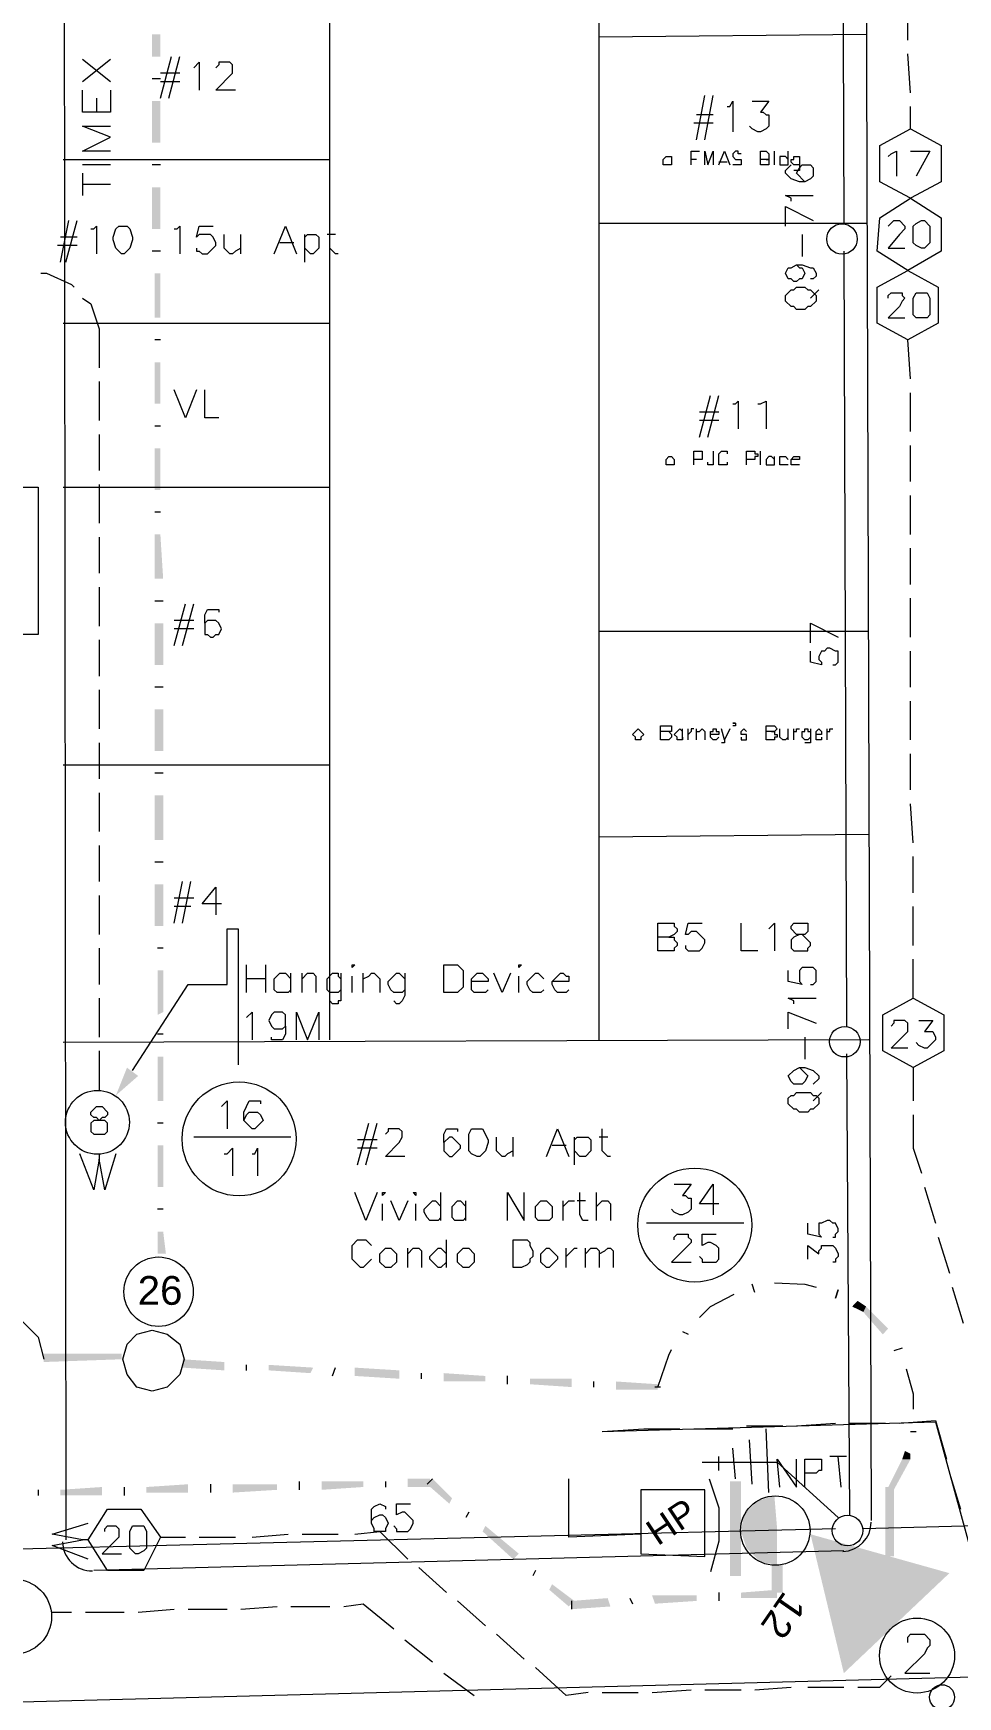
# Model space of a CAD drawing. Header units: millimetres. Extents: x 5.9 to 40.1, y 2 to 30.5.
# Drawn here: x 26.982 to 28.521, y 10.086 to 12.857 of the extents above; entities that cross this region are included whole.
import ezdxf

# ---------------------------------------------------------------- set-up
doc = ezdxf.new("R2010")
doc.units = ezdxf.units.MM
for name, color, linetype in [('PDF_0', 7, 'Continuous'), ('PDF_S31$CAAER01', 7, 'Continuous'), ('PDF_S31$CPSYM01', 7, 'Continuous'), ('PDF_S31$GDC$MDU', 1, 'Continuous'), ('PDF_S31$HIGHPASS', 6, 'Continuous'), ('PDF_S31$NAME-LANDMARK', 7, 'Continuous'), ('PDF_S31$NAME-ROAD', 7, 'Continuous'), ('PDF_S31$Passives-Highleg', 7, 'Continuous'), ('PDF_S31$Passives-Splt2way', 7, 'Continuous'), ('PDF_S31$Passives-TapOffs', 7, 'Continuous'), ('PDF_S31$POLE', 7, 'Continuous'), ('PDF_S31$STRAND', 7, 'Continuous'), ('PDF_S31$Symbols-Terminator', 7, 'Continuous'), ('PDF_S31$TPSYM01', 7, 'Continuous'), ('PDF_S31$TRSYM01', 7, 'Continuous'), ('PDF_Text', 7, 'Continuous')]:
    doc.layers.add(name, color=color, linetype=linetype)
for name, color, linetype, true_color in [('PDF_S31$Actives-Amplifier', 92, 'Continuous', 0x00b800), ('PDF_S31$Cable-565', 23, 'Continuous', 0xdd8a6e), ('PDF_S31$LOTS', 254, 'Continuous', 0xdcdcdc), ('PDF_S31$MDU', 153, 'Continuous', 0x6ea5dd), ('PDF_S31$Reverse$Not$Active', 61, 'Continuous', 0xdfff7f), ('PDF_S31$ROAD', 8, 'Continuous', 0x808080), ('PDF_S31$SDU', 157, 'Continuous', 0x396472), ('PDF_S31$Symbols-EndOfLine', 15, 'Continuous', 0x954a4a), ('PDF_S31$Symbols-Ground', 12, 'Continuous', 0xb80000)]:
    doc.layers.add(name, color=color, linetype=linetype, true_color=true_color)
doc.styles.add('PDF ArialMT', font='arial.ttf')

msp = doc.modelspace()

# ---------------------------------------------------------------- hatches: boundary and pattern name
at = {"layer": 'PDF_0', "transparency": 33554559}
for points in [[(28.1603, 10.4444), (28.1418, 10.4444), (28.1603, 10.2871)], [(28.1603, 10.2871), (28.1418, 10.4444), (28.1418, 10.2871)]]:
    msp.add_hatch(color=256, dxfattribs=at).paths.add_polyline_path(points)
at = {"layer": 'PDF_S31$CAAER01', "transparency": 33554559}
for points in [[(27.1794, 12.8181), (27.1932, 12.8181), (27.1794, 12.8551)], [(27.1794, 12.8551), (27.1932, 12.8181), (27.1932, 12.8551)], [(27.1794, 12.6746), (27.1932, 12.6746), (27.1794, 12.744)], [(27.1794, 12.744), (27.1932, 12.6746), (27.1932, 12.744)], [(27.1794, 12.5312), (27.1932, 12.5312), (27.1794, 12.6006)], [(27.1794, 12.6006), (27.1932, 12.5312), (27.1932, 12.6006)], [(27.184, 12.3831), (27.1932, 12.3831), (27.184, 12.4572)], [(27.184, 12.4572), (27.1932, 12.3831), (27.1932, 12.4572)], [(27.184, 12.2397), (27.1932, 12.2397), (27.184, 12.3091)], [(27.184, 12.3091), (27.1932, 12.2397), (27.1932, 12.3091)], [(27.184, 12.0963), (27.1932, 12.0963), (27.184, 12.1657)], [(27.184, 12.1657), (27.1932, 12.0963), (27.1932, 12.1657)], [(27.184, 11.9482), (27.1979, 11.9482), (27.184, 12.0222)], [(27.184, 12.0222), (27.1979, 11.9482), (27.1932, 12.0222)], [(27.184, 11.8047), (27.1979, 11.8047), (27.184, 11.8742)], [(27.184, 11.8742), (27.1979, 11.8047), (27.1979, 11.8742)], [(27.184, 11.6613), (27.1979, 11.6613), (27.184, 11.7307)], [(27.184, 11.7307), (27.1979, 11.6613), (27.1979, 11.7307)], [(27.184, 11.5132), (27.1979, 11.5132), (27.184, 11.5873)], [(27.184, 11.5873), (27.1979, 11.5132), (27.1979, 11.5873)], [(27.184, 11.3698), (27.1979, 11.3698), (27.184, 11.4392)], [(27.184, 11.4392), (27.1979, 11.3698), (27.1979, 11.4392)], [(27.1886, 11.2217), (27.1979, 11.2264), (27.1886, 11.2958)], [(27.1886, 11.2958), (27.1979, 11.2264), (27.1979, 11.2958)], [(27.1886, 11.0783), (27.1979, 11.0783), (27.1886, 11.1523)], [(27.1886, 11.1523), (27.1979, 11.0783), (27.1979, 11.1523)], [(27.1886, 10.9349), (27.1979, 10.9349), (27.1886, 11.0043)], [(27.1886, 11.0043), (27.1979, 10.9349), (27.1979, 11.0043)], [(27.1886, 10.8238), (27.2025, 10.8238), (27.1886, 10.8608)], [(27.1886, 10.8608), (27.2025, 10.8238), (27.1979, 10.8608)], [(28.3639, 10.7267), (28.3546, 10.7452), (28.3454, 10.7359)], [(28.3639, 10.7267), (28.3685, 10.7359), (28.3546, 10.7452)], [(28.3963, 10.6896), (28.3685, 10.7359), (28.3639, 10.7267)], [(28.3963, 10.6896), (28.4055, 10.6989), (28.3685, 10.7359)], [(26.9989, 10.6573), (26.9989, 10.6434), (27.1285, 10.6573)], [(27.1285, 10.6573), (26.9989, 10.6434), (27.1285, 10.648)], [(27.2303, 10.648), (27.2303, 10.6341), (27.2997, 10.6434)], [(27.2997, 10.6434), (27.2303, 10.6341), (27.2997, 10.6295)], [(27.3737, 10.6387), (27.3737, 10.6295), (27.4477, 10.6341)], [(27.4477, 10.6341), (27.3737, 10.6295), (27.4431, 10.6249)], [(27.5171, 10.6341), (27.5171, 10.6202), (27.5912, 10.6295)], [(27.5912, 10.6295), (27.5171, 10.6202), (27.5912, 10.6156)], [(27.6652, 10.6249), (27.6652, 10.611), (27.7346, 10.6202)], [(27.7346, 10.6202), (27.6652, 10.611), (27.7346, 10.611)], [(27.8086, 10.6156), (27.8086, 10.6064), (27.878, 10.6156)], [(27.878, 10.6156), (27.8086, 10.6064), (27.878, 10.6017)], [(27.9521, 10.611), (27.9521, 10.5971), (28.0215, 10.6064)], [(28.0215, 10.6064), (27.9521, 10.5971), (28.0215, 10.5971)], [(28.4055, 10.4352), (28.4148, 10.4305), (28.4425, 10.4814)], [(28.4055, 10.4352), (28.4425, 10.4814), (28.4287, 10.4814)], [(28.4287, 10.4814), (28.4425, 10.4907), (28.4333, 10.4953)], [(28.4287, 10.4814), (28.4425, 10.4814), (28.4425, 10.4907)], [(27.6421, 10.4352), (27.6421, 10.449), (27.6051, 10.4352)], [(27.6051, 10.4352), (27.6421, 10.449), (27.6051, 10.449)], [(27.6374, 10.4398), (27.6791, 10.4166), (27.6467, 10.449)], [(27.0961, 10.4213), (27.0961, 10.4352), (27.0267, 10.4213)], [(27.0267, 10.4213), (27.0961, 10.4352), (27.0267, 10.4305)], [(27.2395, 10.4259), (27.2395, 10.4398), (27.1701, 10.4259)], [(27.1701, 10.4259), (27.2395, 10.4398), (27.1701, 10.4352)], [(27.3876, 10.4305), (27.3876, 10.4398), (27.3136, 10.4259)], [(27.3136, 10.4259), (27.3876, 10.4398), (27.3136, 10.4398)], [(27.531, 10.4352), (27.531, 10.4444), (27.4616, 10.4305)], [(27.4616, 10.4305), (27.531, 10.4444), (27.4616, 10.4444)], [(27.6745, 10.4074), (27.6791, 10.4166), (27.6374, 10.4398)], [(28.4148, 10.4352), (28.4009, 10.4352), (28.4148, 10.3195)], [(28.4148, 10.3195), (28.4009, 10.4352), (28.4009, 10.3195)], [(27.73, 10.3611), (27.7901, 10.3241), (27.7346, 10.3704)], [(27.7809, 10.3149), (27.7901, 10.3241), (27.73, 10.3611)], [(28.2297, 10.3056), (28.2112, 10.3056), (28.2297, 10.2593)], [(28.2297, 10.2593), (28.2112, 10.3056), (28.2112, 10.2593)], [(27.841, 10.264), (27.8827, 10.2454), (27.8457, 10.2732)], [(27.8734, 10.2362), (27.8827, 10.2454), (27.841, 10.264)], [(28.0169, 10.2408), (28.0863, 10.2547), (28.0122, 10.2547)], [(28.0863, 10.2454), (28.0863, 10.2547), (28.0169, 10.2408)], [(28.2204, 10.2501), (28.2204, 10.264), (28.1603, 10.2501)], [(28.1603, 10.2501), (28.2204, 10.264), (28.1603, 10.2593)], [(27.9428, 10.2362), (27.9382, 10.2501), (27.878, 10.2316)], [(27.878, 10.2316), (27.9382, 10.2501), (27.878, 10.2454)]]:
    msp.add_hatch(color=256, dxfattribs=at).paths.add_polyline_path(points)
at = {"layer": 'PDF_S31$CPSYM01', "transparency": 33554559}
for points in [[(28.2158, 10.4213), (28.1881, 10.412), (28.2204, 10.3657)], [(28.2204, 10.3657), (28.1881, 10.412), (28.1649, 10.3889)], [(28.2204, 10.3657), (28.1649, 10.3889), (28.1603, 10.3611)], [(28.1603, 10.3611), (28.1695, 10.3334), (28.2204, 10.3657)], [(28.2204, 10.3657), (28.1695, 10.3334), (28.1927, 10.3102)], [(28.2204, 10.3657), (28.1927, 10.3102), (28.2204, 10.3056)]]:
    msp.add_hatch(color=256, dxfattribs=at).paths.add_polyline_path(points)
at = {"layer": 'PDF_S31$NAME-LANDMARK', "transparency": 33554559}
msp.add_hatch(color=256, dxfattribs=at).paths.add_polyline_path([(27.1192, 11.0876), (27.1562, 11.12), (27.1377, 11.1338)])
at = {"layer": 'PDF_S31$TRSYM01', "transparency": 33554559}
msp.add_hatch(color=256, dxfattribs=at).paths.add_polyline_path([(28.3315, 10.1251), (28.5073, 10.2917), (28.276, 10.3565)])

# ---------------------------------------------------------------- linework, layer by layer
at = {"layer": 'PDF_0', "lineweight": 0}
msp.add_lwpolyline([(28.1071, 10.449), (28.1233, 10.4005), (28.1233, 10.3449), (28.1094, 10.294)], dxfattribs=at)
at = {"layer": 'PDF_S31$Actives-Amplifier', "lineweight": 13}
msp.add_lwpolyline([(26.8185, 11.8556), (26.8185, 12.1009), (26.9897, 12.1009), (26.9897, 11.8556)], close=True, dxfattribs=at)
at = {"layer": 'PDF_S31$CAAER01', "lineweight": 0}
for points in [[(27.1932, 12.781), (27.1794, 12.781)], [(27.1932, 12.6376), (27.1794, 12.6376)], [(27.1932, 12.4942), (27.1794, 12.4942)], [(27.1932, 12.3461), (27.184, 12.3461)], [(27.1932, 12.2027), (27.184, 12.2027)], [(27.1932, 12.0592), (27.184, 12.0592)], [(27.1979, 11.9112), (27.184, 11.9112)], [(27.1979, 11.7677), (27.184, 11.7677)], [(27.1979, 11.6243), (27.184, 11.6243)], [(27.1979, 11.4762), (27.184, 11.4762)], [(27.1979, 11.3328), (27.1886, 11.3328)], [(27.1979, 11.1894), (27.1886, 11.1894)], [(27.1979, 11.0413), (27.1886, 11.0413)], [(27.1979, 10.8979), (27.1886, 10.8979)], [(28.0909, 10.7174), (28.1094, 10.7359), (28.1487, 10.7567)], [(28.1834, 10.759), (28.1788, 10.7729)], [(28.2158, 10.7752), (28.2667, 10.7729), (28.2852, 10.7683)], [(28.0631, 10.6943), (28.0724, 10.6896)], [(28.0215, 10.6017), (28.04, 10.6549), (28.0446, 10.6642)], [(28.4287, 10.6665), (28.4148, 10.6619)], [(27.3367, 10.6295), (27.3367, 10.6387)], [(27.4801, 10.6202), (27.4848, 10.6341)], [(27.6282, 10.6156), (27.6282, 10.6249)], [(27.7716, 10.6064), (27.7716, 10.6202)], [(28.4356, 10.6318), (28.4472, 10.5902), (28.4472, 10.5647)], [(27.9151, 10.6017), (27.9151, 10.611)], [(28.0261, 10.6017), (28.0169, 10.6017)], [(28.4425, 10.5277), (28.4518, 10.5277)], [(27.6467, 10.449), (27.6374, 10.4398)], [(26.9897, 10.4305), (26.9897, 10.4213)], [(27.1331, 10.4352), (27.1331, 10.4213)], [(27.2765, 10.4398), (27.2765, 10.4259)], [(27.4246, 10.4444), (27.4246, 10.4305)], [(27.568, 10.4444), (27.568, 10.4352)], [(27.7068, 10.3935), (27.7022, 10.3843)], [(27.8179, 10.2963), (27.8133, 10.2871)], [(28.1233, 10.2593), (28.1233, 10.2454)], [(27.878, 10.2454), (27.878, 10.2316)], [(27.9752, 10.2501), (27.9798, 10.2408)]]:
    msp.add_lwpolyline(points, dxfattribs=at)
msp.add_lwpolyline([(28.3222, 10.7637), (28.3176, 10.7498)], close=True, dxfattribs=at)
at = {"layer": 'PDF_S31$CAAER01', "lineweight": 9}
msp.add_lwpolyline([(26.9573, 10.7128), (26.9619, 10.7128), (26.9897, 10.685), (26.9989, 10.648)], dxfattribs=at)
at = {"layer": 'PDF_S31$Cable-565', "lineweight": 13}
for points in [[(28.4379, 12.8458), (28.4379, 12.906)], [(28.4425, 12.7579), (28.4379, 12.8227)], [(28.4425, 12.6978), (28.4425, 12.7348)], [(26.9943, 12.4572), (27.0035, 12.4572), (27.0452, 12.4387), (27.0498, 12.434)], [(27.0637, 12.4155), (27.0776, 12.4063), (27.0915, 12.3646), (27.0915, 12.2998)], [(28.4425, 12.2813), (28.4379, 12.3461)], [(27.0915, 12.2767), (27.0915, 12.2119)], [(28.4425, 12.1934), (28.4425, 12.2582)], [(27.0915, 12.1888), (27.0915, 12.1286)], [(28.4425, 12.1101), (28.4425, 12.1703)], [(27.0915, 12.1055), (27.0915, 12.0407)], [(28.4425, 12.0222), (28.4425, 12.087)], [(27.0915, 12.0176), (27.0915, 11.9574)], [(28.4425, 11.9389), (28.4425, 11.9991)], [(27.0915, 11.9343), (27.0915, 11.8695)], [(28.4425, 11.851), (28.4425, 11.9158)], [(27.0915, 11.8464), (27.0915, 11.7862)], [(28.4425, 11.7677), (28.4425, 11.8279)], [(27.0915, 11.7631), (27.0915, 11.6983)], [(28.4425, 11.6798), (28.4425, 11.7446)], [(27.0915, 11.6752), (27.0915, 11.615)], [(28.4425, 11.5965), (28.4425, 11.6567)], [(27.0915, 11.5919), (27.0915, 11.5271)], [(28.4472, 11.5086), (28.4425, 11.5734)], [(27.0915, 11.504), (27.0915, 11.4438)], [(28.4472, 11.4253), (28.4472, 11.4855)], [(27.0915, 11.4207), (27.0915, 11.3559)], [(28.4472, 11.3374), (28.4472, 11.4022)], [(27.0915, 11.3328), (27.0915, 11.2726)], [(28.4472, 11.2495), (28.4472, 11.3143)], [(27.0915, 11.2495), (27.0915, 11.1847)], [(27.0915, 11.1616), (27.0915, 11.0968)], [(28.4472, 11.1338), (28.4472, 11.0783)], [(28.4472, 11.0552), (28.4472, 10.9996), (28.4611, 10.958)], [(28.4657, 10.9349), (28.4842, 10.8747)], [(28.4888, 10.8516), (28.5073, 10.7914)], [(28.5119, 10.7683), (28.5305, 10.7081)], [(27.9289, 10.5277), (27.9983, 10.5323), (28.0585, 10.5323)], [(28.0816, 10.5323), (28.1464, 10.5323)], [(28.1695, 10.5369), (28.2297, 10.5369)], [(28.2528, 10.5369), (28.3176, 10.5416)], [(28.3407, 10.5416), (28.4009, 10.5416)], [(28.424, 10.5416), (28.4842, 10.5462), (28.5027, 10.4814)], [(28.5073, 10.4583), (28.5258, 10.3981)], [(27.1932, 10.3519), (27.2349, 10.3519)], [(27.258, 10.3519), (27.3182, 10.3519)], [(27.3459, 10.3519), (27.4061, 10.3565)], [(27.4292, 10.3565), (27.4894, 10.3565)], [(27.5171, 10.3565), (27.5588, 10.3611), (27.6051, 10.3149)], [(27.6236, 10.301), (27.6698, 10.2593)], [(27.0128, 10.2269), (27.0452, 10.2269)], [(27.0683, 10.2269), (27.1331, 10.2269)], [(27.1562, 10.2269), (27.2164, 10.2316)], [(27.2395, 10.2316), (27.3043, 10.2316)], [(27.3274, 10.2316), (27.3876, 10.2362)], [(27.4107, 10.2362), (27.4755, 10.2362)], [(27.4986, 10.2362), (27.531, 10.2408), (27.5819, 10.1992)], [(27.6883, 10.2454), (27.7346, 10.2038)], [(27.6004, 10.1807), (27.6467, 10.1437)], [(27.7531, 10.1899), (27.7994, 10.1483)], [(27.6652, 10.1251), (27.7161, 10.0881)], [(27.9058, 10.0928), (27.8688, 10.0881), (27.8179, 10.1344)], [(28.3546, 10.102), (28.3916, 10.102), (28.4102, 10.1205)], [(27.9289, 10.0928), (27.9891, 10.0928)], [(28.0122, 10.0928), (28.077, 10.0974)], [(28.1001, 10.0974), (28.1603, 10.0974)], [(28.1834, 10.0974), (28.2436, 10.102)], [(28.2713, 10.102), (28.3315, 10.102)]]:
    msp.add_lwpolyline(points, dxfattribs=at)
at = {"layer": 'PDF_S31$CPSYM01', "lineweight": 0}
msp.add_lwpolyline([(27.2256, 10.6225), (27.2048, 10.6017), (27.1794, 10.5948), (27.1539, 10.6017), (27.1377, 10.6225), (27.1308, 10.648), (27.1377, 10.6734), (27.1539, 10.6896), (27.1794, 10.6966), (27.2048, 10.6896), (27.2256, 10.6734), (27.2326, 10.648)], close=True, dxfattribs=at)
at = {"layer": 'PDF_S31$CPSYM01', "lineweight": 9}
msp.add_circle((28.2174, 10.3626), 0.0578, dxfattribs=at)
at = {"layer": 'PDF_S31$GDC$MDU', "lineweight": 9}
msp.add_lwpolyline([(27.9937, 10.3565), (27.8734, 10.3519), (27.8734, 10.449)], dxfattribs=at)
at = {"layer": 'PDF_S31$HIGHPASS', "lineweight": 0}
msp.add_lwpolyline([(28.1001, 10.4305), (27.9937, 10.4305), (27.9937, 10.3241), (28.1001, 10.3195)], close=True, dxfattribs=at)
at = {"layer": 'PDF_S31$LOTS', "lineweight": 0}
for points in [[(27.4755, 11.1801), (27.4755, 14.6504)], [(27.9243, 11.1801), (27.9243, 14.6504)], [(28.3685, 12.8551), (27.9243, 12.8505)], [(27.0313, 12.6469), (27.4755, 12.6469)], [(28.3685, 12.5404), (27.9243, 12.5404)], [(27.0313, 12.3739), (27.4755, 12.3739)], [(27.0313, 12.1009), (27.4755, 12.1009)], [(28.3731, 11.8603), (27.9243, 11.8603)], [(27.0313, 11.6382), (27.4755, 11.6382)], [(28.3731, 11.5225), (27.9243, 11.5179)], [(28.3731, 11.1801), (27.0313, 11.1755)]]:
    msp.add_lwpolyline(points, dxfattribs=at)
at = {"layer": 'PDF_S31$MDU', "lineweight": 0}
for points in [[(27.5542, 10.9256), (27.5356, 10.8793), (27.5171, 10.9256)], [(27.6606, 10.8793), (27.6606, 10.9256)], [(27.7716, 10.8793), (27.7716, 10.9256), (27.7994, 10.8793), (27.7994, 10.9256)], [(27.9058, 10.8793), (27.8966, 10.8793), (27.8919, 10.8886), (27.8919, 10.9256)], [(27.9197, 10.8793), (27.9197, 10.9256)], [(27.5634, 10.8793), (27.5634, 10.9071)], [(27.6051, 10.9117), (27.5912, 10.8793), (27.5773, 10.9117)], [(27.6189, 10.8793), (27.6189, 10.9071)], [(27.6606, 10.884), (27.656, 10.8793), (27.6421, 10.8793), (27.6374, 10.884), (27.6328, 10.8932), (27.6328, 10.8979), (27.6467, 10.9117), (27.6513, 10.9117), (27.6606, 10.9025)], [(27.7022, 10.884), (27.6976, 10.8793), (27.6837, 10.8793), (27.6791, 10.884), (27.6791, 10.9025), (27.6883, 10.9117), (27.693, 10.9117), (27.7022, 10.9025)], [(27.7022, 10.8793), (27.7022, 10.9117)], [(27.8642, 10.8793), (27.8642, 10.9117)], [(27.8642, 10.8979), (27.8642, 10.9025), (27.8734, 10.9117), (27.8827, 10.9117)], [(27.9012, 10.9117), (27.8873, 10.9117)], [(27.9197, 10.9025), (27.9289, 10.9117), (27.9382, 10.9117), (27.9428, 10.9071), (27.9428, 10.8793)], [(27.5449, 10.8146), (27.531, 10.8007), (27.5264, 10.8007), (27.5125, 10.8146), (27.5125, 10.8377), (27.5218, 10.847), (27.5356, 10.847), (27.5449, 10.8377)], [(27.6698, 10.8007), (27.6698, 10.847)], [(27.6051, 10.8007), (27.6051, 10.8331)], [(27.6051, 10.8238), (27.6143, 10.8331), (27.6236, 10.8331), (27.6282, 10.8285), (27.6282, 10.8007)], [(27.6698, 10.8099), (27.6606, 10.8007), (27.656, 10.8007), (27.6421, 10.8146), (27.6421, 10.8192), (27.656, 10.8331), (27.6606, 10.8331), (27.6698, 10.8238)], [(27.8688, 10.8007), (27.8688, 10.8331)], [(27.8688, 10.8192), (27.8827, 10.8331), (27.8873, 10.8331)], [(27.9012, 10.8007), (27.9012, 10.8331)], [(27.9012, 10.8238), (27.9104, 10.8331), (27.9197, 10.8331), (27.9243, 10.8285), (27.9243, 10.8007)], [(27.9243, 10.8238), (27.9336, 10.8285), (27.9382, 10.8331), (27.9428, 10.8331), (27.9475, 10.8285), (27.9475, 10.8007)]]:
    msp.add_lwpolyline(points, dxfattribs=at)
for points in [[(27.5634, 10.9256), (27.568, 10.9256), (27.5634, 10.921)], [(27.6143, 10.9256), (27.6189, 10.9256), (27.6189, 10.921)], [(27.8271, 10.9117), (27.8364, 10.9117), (27.8457, 10.9025), (27.8457, 10.884), (27.841, 10.8793), (27.8225, 10.8793), (27.8179, 10.884), (27.8179, 10.9025)], [(27.7809, 10.847), (27.804, 10.847), (27.8086, 10.8423), (27.8086, 10.8377), (27.8133, 10.8285), (27.8133, 10.8192), (27.8086, 10.8146), (27.8086, 10.8099), (27.804, 10.8053), (27.7948, 10.8007), (27.7809, 10.8007)], [(27.568, 10.8331), (27.5773, 10.8331), (27.5865, 10.8238), (27.5865, 10.8099), (27.5773, 10.8007), (27.568, 10.8007), (27.5588, 10.8099), (27.5588, 10.8238)], [(27.6976, 10.8331), (27.7068, 10.8331), (27.7161, 10.8238), (27.7161, 10.8099), (27.7068, 10.8007), (27.6976, 10.8007), (27.6883, 10.8099), (27.6883, 10.8238)], [(27.8364, 10.8331), (27.841, 10.8331), (27.8549, 10.8192), (27.8549, 10.8146), (27.841, 10.8007), (27.8364, 10.8007), (27.8271, 10.8099), (27.8271, 10.8238)]]:
    msp.add_lwpolyline(points, close=True, dxfattribs=at)
at = {"layer": 'PDF_S31$NAME-LANDMARK', "lineweight": 0}
for points in [[(27.147, 11.1292), (27.2395, 11.2726), (27.3043, 11.2726), (27.3043, 11.3652), (27.3228, 11.3652), (27.3228, 11.1385)], [(27.3367, 11.2588), (27.3367, 11.305)], [(27.3691, 11.2819), (27.3367, 11.2819)], [(27.3691, 11.2588), (27.3691, 11.305)], [(27.4107, 11.2634), (27.4061, 11.2588), (27.3876, 11.2588), (27.383, 11.2634), (27.383, 11.2819), (27.3922, 11.2912), (27.4015, 11.2912), (27.4107, 11.2819)], [(27.4107, 11.2588), (27.4107, 11.2912)], [(27.4292, 11.2588), (27.4292, 11.2912)], [(27.4292, 11.2819), (27.4385, 11.2912), (27.4477, 11.2912), (27.4524, 11.2865), (27.4524, 11.2588)], [(27.494, 11.2634), (27.4894, 11.2588), (27.4755, 11.2588), (27.4709, 11.2634), (27.4709, 11.2819), (27.4801, 11.2912), (27.4894, 11.2912), (27.4894, 11.2865), (27.494, 11.2819)], [(27.494, 11.2912), (27.494, 11.2449), (27.4894, 11.2449), (27.4894, 11.2403), (27.4801, 11.2403), (27.4755, 11.2449)], [(27.5125, 11.2588), (27.5125, 11.2865)], [(27.531, 11.2588), (27.531, 11.2912)], [(27.531, 11.2819), (27.5403, 11.2865), (27.5449, 11.2912), (27.5495, 11.2912), (27.5588, 11.2819), (27.5588, 11.2588)], [(27.6004, 11.2634), (27.5958, 11.2588), (27.5819, 11.2588), (27.5773, 11.2634), (27.5727, 11.2726), (27.5727, 11.2773), (27.5865, 11.2912), (27.5912, 11.2912), (27.6004, 11.2819)], [(27.6004, 11.2912), (27.6004, 11.2541), (27.5958, 11.2449), (27.5912, 11.2403), (27.5865, 11.2403), (27.5819, 11.2449)], [(27.7392, 11.2634), (27.7346, 11.2588), (27.7161, 11.2588), (27.7115, 11.2634), (27.7115, 11.2773), (27.7115, 11.2819), (27.7207, 11.2912), (27.73, 11.2912), (27.7392, 11.2819), (27.7392, 11.2773), (27.7115, 11.2773)], [(27.7763, 11.2912), (27.7624, 11.2588), (27.7485, 11.2912)], [(27.7901, 11.2588), (27.7901, 11.2865)], [(27.8318, 11.2634), (27.8271, 11.2588), (27.8133, 11.2588), (27.8086, 11.2634), (27.804, 11.2726), (27.804, 11.2773), (27.8179, 11.2912), (27.8225, 11.2912), (27.8318, 11.2819)], [(27.8734, 11.2634), (27.8688, 11.2588), (27.8549, 11.2588), (27.8503, 11.2634), (27.8457, 11.2726), (27.8457, 11.2773), (27.8595, 11.2912), (27.8642, 11.2912), (27.8688, 11.2865), (27.8734, 11.2865), (27.8734, 11.2773), (27.8457, 11.2773)], [(27.3367, 11.2171), (27.3459, 11.2264), (27.3459, 11.1801)], [(27.4015, 11.2032), (27.4015, 11.2217), (27.3968, 11.2264), (27.383, 11.2264), (27.3783, 11.2217), (27.3737, 11.2125), (27.3783, 11.2032), (27.383, 11.1986), (27.3968, 11.1986), (27.4015, 11.2032), (27.4015, 11.1894), (27.3968, 11.1801), (27.3783, 11.1801), (27.3783, 11.1847)], [(27.42, 11.1801), (27.42, 11.2264), (27.4385, 11.1801), (27.457, 11.2264), (27.457, 11.1801)]]:
    msp.add_lwpolyline(points, dxfattribs=at)
for points in [[(27.5125, 11.305), (27.5171, 11.305), (27.5125, 11.3004)], [(27.6652, 11.305), (27.6883, 11.305), (27.6976, 11.2958), (27.6976, 11.268), (27.6883, 11.2588), (27.6652, 11.2588)], [(27.7901, 11.305), (27.7948, 11.305), (27.7901, 11.3004)]]:
    msp.add_lwpolyline(points, close=True, dxfattribs=at)
at = {"layer": 'PDF_S31$NAME-ROAD', "lineweight": 9}
for points in [[(27.11, 12.8134), (27.0637, 12.7764)], [(27.11, 12.7764), (27.0637, 12.8134)], [(27.11, 12.7625), (27.11, 12.7255), (27.0637, 12.7255), (27.0637, 12.7625)], [(27.0868, 12.7487), (27.0868, 12.7255)], [(27.11, 12.6607), (27.0637, 12.6607), (27.11, 12.6839), (27.0637, 12.7024), (27.11, 12.7024)], [(27.11, 12.6376), (27.0637, 12.6376)], [(27.0637, 12.6237), (27.0637, 12.5867)], [(27.11, 12.6052), (27.0637, 12.6052)]]:
    msp.add_lwpolyline(points, dxfattribs=at)
at = {"layer": 'PDF_S31$Passives-Highleg', "lineweight": 9}
msp.add_circle((28.4951, 10.085), 0.0208, dxfattribs=at)
at = {"layer": 'PDF_S31$Passives-Splt2way', "lineweight": 9}
msp.add_lwpolyline([(28.4379, 10.176), (28.4379, 10.1853), (28.4425, 10.1899), (28.4657, 10.1899), (28.4749, 10.1807), (28.4749, 10.1714), (28.4703, 10.1668), (28.4657, 10.1575), (28.4333, 10.1251), (28.4749, 10.1251)], dxfattribs=at)
for centre in [(26.9496, 10.2192), (28.4534, 10.1544)]:
    msp.add_circle(centre, 0.0625, dxfattribs=at)
at = {"layer": 'PDF_S31$Passives-TapOffs', "lineweight": 9}
for points in [[(28.3916, 12.67), (28.4425, 12.6978), (28.4934, 12.67), (28.4934, 12.6098), (28.4425, 12.5821), (28.3916, 12.6098)], [(28.3916, 12.5497), (28.4425, 12.5821), (28.4934, 12.5497), (28.4934, 12.4942), (28.4379, 12.4618), (28.387, 12.4942)], [(28.4611, 12.5451), (28.4657, 12.5451), (28.4749, 12.5358), (28.4749, 12.5081), (28.4657, 12.4988), (28.4611, 12.4988), (28.4518, 12.5034), (28.4472, 12.5081), (28.4472, 12.5358), (28.4518, 12.5404)], [(28.387, 12.434), (28.4379, 12.4618), (28.4888, 12.434), (28.4888, 12.3739), (28.4379, 12.3461), (28.387, 12.3739)], [(28.4518, 12.4248), (28.4703, 12.4248), (28.4749, 12.4155), (28.4749, 12.3878), (28.4703, 12.3831), (28.4518, 12.3831), (28.4472, 12.3878), (28.4472, 12.4155)], [(28.3963, 11.2217), (28.4472, 11.2495), (28.4981, 11.2217), (28.4981, 11.1616), (28.4472, 11.1338), (28.3963, 11.1616)], [(27.0868, 11.0505), (27.0822, 11.0505), (27.0776, 11.0552), (27.0776, 11.0598), (27.0868, 11.0691), (27.0961, 11.0691), (27.1053, 11.0598), (27.1053, 11.0552), (27.1007, 11.0505), (27.0961, 11.0505), (27.0915, 11.0459), (27.0822, 11.0459), (27.0776, 11.0413), (27.0776, 11.0274), (27.0822, 11.0228), (27.1007, 11.0228), (27.1053, 11.0274), (27.1053, 11.0413), (27.1007, 11.0459), (27.0915, 11.0459)], [(27.1609, 10.3981), (27.1932, 10.3519), (27.1655, 10.2963), (27.1053, 10.2963), (27.0729, 10.3472), (27.1053, 10.3981)], [(27.147, 10.3704), (27.1655, 10.3704), (27.1701, 10.3611), (27.1701, 10.3334), (27.1655, 10.3287), (27.1562, 10.3241), (27.1516, 10.3241), (27.1424, 10.3334), (27.1424, 10.3611)]]:
    msp.add_lwpolyline(points, close=True, dxfattribs=at)
for points in [[(28.4055, 12.6515), (28.4102, 12.6561), (28.4194, 12.6607), (28.4194, 12.6191)], [(28.4425, 12.6607), (28.4749, 12.6607), (28.4518, 12.6191)], [(28.4055, 12.5358), (28.4148, 12.5451), (28.424, 12.5451), (28.4333, 12.5358), (28.4333, 12.5312), (28.424, 12.5219), (28.4055, 12.4988), (28.4333, 12.4988)], [(28.4055, 12.4155), (28.4055, 12.4201), (28.4102, 12.4248), (28.4287, 12.4248), (28.4287, 12.4201), (28.4333, 12.4155), (28.4287, 12.4109), (28.424, 12.4016), (28.4055, 12.3831), (28.4333, 12.3831)], [(28.4379, 11.1662), (28.4102, 11.1662), (28.4379, 11.194), (28.4379, 11.2079), (28.4333, 11.2125), (28.4148, 11.2125), (28.4148, 11.2079), (28.4102, 11.2032)], [(28.4564, 11.2125), (28.4796, 11.2125), (28.4657, 11.194), (28.4796, 11.194), (28.4842, 11.1847), (28.4842, 11.1801), (28.4703, 11.1662), (28.4657, 11.1662), (28.4564, 11.1708), (28.4518, 11.1755)], [(27.1007, 10.3611), (27.1007, 10.3657), (27.1053, 10.3704), (27.1192, 10.3704), (27.1238, 10.3657), (27.1238, 10.3519), (27.0961, 10.3241), (27.1285, 10.3241)]]:
    msp.add_lwpolyline(points, dxfattribs=at)
msp.add_circle((27.0884, 11.0428), 0.0532, dxfattribs=at)
at = {"layer": 'PDF_S31$POLE', "lineweight": 0}
for points in [[(28.2667, 12.6098), (28.2528, 12.6237), (28.2575, 12.633), (28.2621, 12.6376), (28.276, 12.6376), (28.2806, 12.633), (28.2806, 12.6191), (28.276, 12.6145), (28.2667, 12.6098), (28.2575, 12.6098), (28.2436, 12.6145), (28.2343, 12.6237), (28.2343, 12.6284), (28.2436, 12.6376)], [(28.2436, 12.5775), (28.2436, 12.5821), (28.2343, 12.5867), (28.2806, 12.5867)], [(28.2343, 12.5358), (28.2343, 12.5682), (28.2806, 12.5451)], [(28.2621, 12.5219), (28.2621, 12.4849)], [(28.2528, 12.471), (28.2621, 12.471), (28.276, 12.4664), (28.2806, 12.4664), (28.2852, 12.4572), (28.2852, 12.4525), (28.2806, 12.4479), (28.276, 12.4479)], [(28.2899, 12.4294), (28.276, 12.4155)], [(28.276, 11.2726), (28.2806, 11.2726), (28.2852, 11.2773), (28.2852, 11.2958), (28.2806, 11.3004), (28.2621, 11.3004), (28.2575, 11.2958), (28.2575, 11.2773), (28.2621, 11.2726), (28.239, 11.2773), (28.239, 11.2958)], [(28.2482, 11.2403), (28.2482, 11.2449), (28.239, 11.2495), (28.2852, 11.2495)], [(28.239, 11.1986), (28.239, 11.2264), (28.2852, 11.2079)], [(28.2667, 11.1847), (28.2667, 11.1477)], [(28.2575, 11.1338), (28.2713, 11.12), (28.2667, 11.1107), (28.2621, 11.1061), (28.2482, 11.1061), (28.2436, 11.1107), (28.239, 11.12), (28.2482, 11.1292), (28.2575, 11.1338), (28.2667, 11.1338), (28.2806, 11.1292), (28.2899, 11.12), (28.2899, 11.1153), (28.2806, 11.1061)], [(28.2945, 11.0922), (28.2806, 11.0783)], [(28.2251, 10.4352), (28.2204, 10.4814), (28.2528, 10.4352), (28.2528, 10.4814)], [(28.2667, 10.4352), (28.2667, 10.4814), (28.2945, 10.4814), (28.2945, 10.4629), (28.2899, 10.4629), (28.2852, 10.4583), (28.2667, 10.4583)], [(28.3361, 10.4861), (28.3084, 10.4861)], [(28.3269, 10.4352), (28.3222, 10.4861)]]:
    msp.add_lwpolyline(points, dxfattribs=at)
for points in [[(28.2575, 12.4664), (28.2621, 12.4664), (28.2667, 12.4572), (28.2621, 12.4479), (28.2575, 12.4479), (28.2528, 12.4433), (28.2482, 12.4433), (28.2436, 12.4479), (28.239, 12.4479), (28.2343, 12.4572), (28.239, 12.4664), (28.2436, 12.4664), (28.2528, 12.471)], [(28.2343, 12.4109), (28.2343, 12.4201), (28.2436, 12.4294), (28.2482, 12.4294), (28.2528, 12.434), (28.2667, 12.434), (28.2713, 12.4294), (28.276, 12.4294), (28.2852, 12.4201), (28.2852, 12.4109), (28.276, 12.4016), (28.2713, 12.4016), (28.2667, 12.397), (28.2528, 12.397), (28.2482, 12.4016), (28.2436, 12.4016)], [(28.239, 11.0737), (28.239, 11.0829), (28.2436, 11.0876), (28.2482, 11.0876), (28.2528, 11.0922), (28.276, 11.0922), (28.2806, 11.0876), (28.2852, 11.0876), (28.2899, 11.0829), (28.2899, 11.0737), (28.2806, 11.0644), (28.276, 11.0644), (28.2713, 11.0598), (28.2575, 11.0598), (28.2528, 11.0644), (28.2482, 11.0644)]]:
    msp.add_lwpolyline(points, close=True, dxfattribs=at)
for centre, radius in [((28.3285, 12.5143), 0.0254), ((28.3331, 11.177), 0.0254), ((28.3377, 10.3626), 0.0255)]:
    msp.add_circle(centre, radius, dxfattribs=at)
at = {"layer": 'PDF_S31$Reverse$Not$Active', "lineweight": 0}
msp.add_lwpolyline([(27.9289, 10.5277), (28.4842, 10.5439), (28.5698, 10.2316)], dxfattribs=at)
at = {"layer": 'PDF_S31$ROAD', "lineweight": 0}
for points in [[(27.0313, 14.5948), (27.0359, 10.3472)], [(28.3778, 10.3796), (28.3685, 13.142)], [(28.3315, 10.3287), (27.0822, 10.2963)]]:
    msp.add_lwpolyline(points, dxfattribs=at)
msp.add_lwpolyline([(32.7174, 10.1778, 0.420179), (32.667, 10.2269), (25.6293, 10.0419)], format="xyb", dxfattribs=at)
for centre, start, end in [((28.3285, 10.3765), 271.4887, 0.2033), ((27.0791, 10.3441), 180.0439, 271.4885)]:
    msp.add_arc(centre, 0.0486, start, end, dxfattribs=at)
at = {"layer": 'PDF_S31$SDU', "lineweight": 0}
for points in [[(27.1932, 12.7487), (27.2118, 12.8181)], [(27.2071, 12.7487), (27.2256, 12.8181)], [(27.2488, 12.7996), (27.258, 12.8088), (27.258, 12.7625)], [(27.3182, 12.7625), (27.2858, 12.7625), (27.3136, 12.7903), (27.3136, 12.8042), (27.3089, 12.8088), (27.2904, 12.8088), (27.2904, 12.8042), (27.2858, 12.7996)], [(27.2256, 12.7903), (27.1932, 12.7903)], [(27.2256, 12.7764), (27.1932, 12.7764)], [(28.0863, 12.6793), (28.1001, 12.7533)], [(28.1001, 12.6793), (28.114, 12.7533)], [(28.114, 12.7209), (28.0863, 12.7209)], [(28.1372, 12.7348), (28.1418, 12.7348), (28.1464, 12.744), (28.1464, 12.6931)], [(28.1788, 12.744), (28.2066, 12.744), (28.1927, 12.7255), (28.1973, 12.7255), (28.2019, 12.7209), (28.2066, 12.7209), (28.2066, 12.7024), (28.2019, 12.6978), (28.1927, 12.6931), (28.1881, 12.6931), (28.1788, 12.6978), (28.1742, 12.7024)], [(28.114, 12.707), (28.0816, 12.707)], [(28.077, 12.6376), (28.077, 12.6607), (28.0909, 12.6607)], [(28.0863, 12.6469), (28.077, 12.6469)], [(28.1001, 12.6376), (28.1001, 12.6607), (28.1048, 12.6376), (28.114, 12.6607), (28.114, 12.6376)], [(28.1233, 12.6376), (28.1325, 12.6607), (28.1418, 12.6376)], [(28.1372, 12.6422), (28.1233, 12.6422)], [(28.1603, 12.6561), (28.1557, 12.6561), (28.1557, 12.6607), (28.151, 12.6607), (28.1464, 12.6561), (28.1464, 12.6515), (28.151, 12.6469), (28.1603, 12.6469), (28.1603, 12.6376), (28.1464, 12.6376)], [(28.2019, 12.6469), (28.2066, 12.6469), (28.2066, 12.6376), (28.1927, 12.6376), (28.1927, 12.6607), (28.2019, 12.6607), (28.2066, 12.6561), (28.2066, 12.6469), (28.1927, 12.6469)], [(28.2158, 12.6376), (28.2158, 12.6607)], [(28.239, 12.6469), (28.2343, 12.6515), (28.2251, 12.6515), (28.2251, 12.6376), (28.239, 12.6376), (28.239, 12.6607)], [(28.2575, 12.6376), (28.2482, 12.6376), (28.2436, 12.6422), (28.2436, 12.6469), (28.2482, 12.6469), (28.2482, 12.6515), (28.2575, 12.6515), (28.2575, 12.6284), (28.2482, 12.6284)], [(28.2575, 12.6515), (28.2575, 12.6469)], [(27.0267, 12.4757), (27.0406, 12.5451)], [(27.0359, 12.4757), (27.0544, 12.5451)], [(27.0776, 12.5312), (27.0822, 12.5312), (27.0868, 12.5358), (27.0868, 12.4895)], [(27.2164, 12.5312), (27.221, 12.5312), (27.2256, 12.5358), (27.2256, 12.4895)], [(27.2534, 12.4988), (27.2534, 12.4942), (27.258, 12.4942), (27.2627, 12.4895), (27.2719, 12.4895), (27.2858, 12.5034), (27.2858, 12.5081), (27.2812, 12.5173), (27.2765, 12.5219), (27.258, 12.5219), (27.2534, 12.5173), (27.258, 12.5358), (27.2812, 12.5358)], [(27.383, 12.4895), (27.4015, 12.5358), (27.42, 12.4895)], [(27.4894, 12.4895), (27.4848, 12.4895), (27.4755, 12.4988), (27.4755, 12.5358)], [(27.0544, 12.5034), (27.022, 12.5034)], [(27.0544, 12.5173), (27.0267, 12.5173)], [(27.3274, 12.4988), (27.3182, 12.4942), (27.3136, 12.4895), (27.3089, 12.4895), (27.2997, 12.4988), (27.2997, 12.5219)], [(27.3274, 12.4895), (27.3274, 12.5219)], [(27.4153, 12.5081), (27.3922, 12.5081)], [(27.4339, 12.4757), (27.4339, 12.5219)], [(27.4339, 12.5173), (27.4385, 12.5219), (27.4524, 12.5219), (27.457, 12.5173), (27.457, 12.4988), (27.4477, 12.4895), (27.4431, 12.4895), (27.4339, 12.4988)], [(27.4848, 12.5219), (27.4709, 12.5219)], [(27.2534, 12.2628), (27.2349, 12.2166), (27.2164, 12.2628)], [(27.2904, 12.2166), (27.2673, 12.2166), (27.2673, 12.2628)], [(28.0909, 12.1842), (28.1094, 12.2536)], [(28.1048, 12.1842), (28.1233, 12.2536)], [(28.1233, 12.2258), (28.0909, 12.2258)], [(28.1464, 12.2397), (28.151, 12.2397), (28.1557, 12.2443), (28.1557, 12.198)], [(28.1881, 12.2397), (28.1927, 12.2397), (28.2019, 12.2443), (28.2019, 12.198)], [(28.1233, 12.2119), (28.0909, 12.2119)], [(28.0816, 12.1379), (28.0816, 12.161), (28.0955, 12.161), (28.0955, 12.1471), (28.0816, 12.1471)], [(28.114, 12.161), (28.114, 12.1379), (28.1048, 12.1379), (28.1048, 12.1425)], [(28.1372, 12.1425), (28.1372, 12.1379), (28.1233, 12.1379), (28.1233, 12.1564), (28.1279, 12.161), (28.1372, 12.161), (28.1372, 12.1564)], [(28.1695, 12.1379), (28.1695, 12.161), (28.1834, 12.161), (28.1834, 12.1564), (28.1881, 12.1564), (28.1881, 12.1518), (28.1834, 12.1518), (28.1834, 12.1471), (28.1695, 12.1471)], [(28.1927, 12.1379), (28.1927, 12.161)], [(28.2158, 12.1471), (28.2112, 12.1518), (28.2066, 12.1518), (28.2019, 12.1471), (28.2019, 12.1379), (28.2158, 12.1379), (28.2158, 12.1518)], [(28.239, 12.1379), (28.2251, 12.1379), (28.2251, 12.1518), (28.2343, 12.1518), (28.239, 12.1471)], [(28.2575, 12.1379), (28.2436, 12.1379), (28.2436, 12.1471), (28.2482, 12.1518), (28.2575, 12.1518), (28.2575, 12.1471), (28.2436, 12.1471)], [(27.2164, 11.8371), (27.2349, 11.9065)], [(27.2303, 11.8371), (27.2488, 11.9065)], [(27.2673, 11.8742), (27.2673, 11.8556), (27.2719, 11.8556), (27.2765, 11.851), (27.2812, 11.851), (27.2858, 11.8556), (27.2904, 11.8556), (27.295, 11.8649), (27.2904, 11.8742), (27.2858, 11.8788), (27.2719, 11.8788), (27.2673, 11.8742), (27.2673, 11.888), (27.2719, 11.8973), (27.2904, 11.8973), (27.2904, 11.8927)], [(27.2488, 11.8788), (27.2164, 11.8788)], [(27.2488, 11.8649), (27.2164, 11.8649)], [(28.04, 11.6937), (28.0446, 11.6891), (28.0446, 11.6844), (28.04, 11.6798), (28.0261, 11.6798), (28.0261, 11.703), (28.0446, 11.703), (28.0446, 11.6937), (28.0261, 11.6937)], [(28.0631, 11.6798), (28.0539, 11.6798), (28.0539, 11.6844), (28.0492, 11.6891), (28.0585, 11.6983), (28.0631, 11.6937)], [(28.0631, 11.6844), (28.0631, 11.6798), (28.0631, 11.6983)], [(28.0724, 11.6798), (28.0724, 11.6983)], [(28.0816, 11.6983), (28.077, 11.6983), (28.077, 11.6937), (28.0724, 11.6891)], [(28.0863, 11.6798), (28.0863, 11.6983)], [(28.0863, 11.6937), (28.0909, 11.6937), (28.0955, 11.6983), (28.1001, 11.6937), (28.1001, 11.6798)], [(28.1233, 11.6844), (28.1187, 11.6798), (28.114, 11.6798), (28.1094, 11.6844), (28.1094, 11.6891), (28.1094, 11.6937), (28.114, 11.6937), (28.114, 11.6983), (28.1187, 11.6983), (28.1187, 11.6937), (28.1233, 11.6937), (28.1233, 11.6891), (28.1094, 11.6891)], [(28.1418, 11.6983), (28.1325, 11.6798), (28.1279, 11.6983)], [(28.151, 11.7076), (28.1464, 11.7076), (28.151, 11.7076), (28.151, 11.703), (28.1464, 11.703)], [(28.1603, 11.6844), (28.1603, 11.6798), (28.1695, 11.6798), (28.1695, 11.6891), (28.1603, 11.6891), (28.1603, 11.6937), (28.1649, 11.6983), (28.1695, 11.6937)], [(28.2112, 11.6937), (28.2158, 11.6937), (28.2158, 11.6891), (28.2204, 11.6891), (28.2204, 11.6844), (28.2158, 11.6844), (28.2158, 11.6798), (28.2019, 11.6798), (28.2019, 11.703), (28.2158, 11.703), (28.2204, 11.6983), (28.2158, 11.6937), (28.2019, 11.6937)], [(28.239, 11.6844), (28.2343, 11.6798), (28.2297, 11.6798), (28.2251, 11.6844), (28.2251, 11.6983)], [(28.239, 11.6798), (28.239, 11.6983)], [(28.2482, 11.6798), (28.2482, 11.6983)], [(28.2482, 11.6891), (28.2482, 11.6937), (28.2528, 11.6937), (28.2528, 11.6983), (28.2575, 11.6983)], [(28.276, 11.6844), (28.2713, 11.6798), (28.2667, 11.6798), (28.2621, 11.6844), (28.2621, 11.6937), (28.2667, 11.6937), (28.2667, 11.6983), (28.2713, 11.6983), (28.2713, 11.6937), (28.276, 11.6937)], [(28.276, 11.6983), (28.276, 11.6752), (28.2667, 11.6752)], [(28.2945, 11.6844), (28.2945, 11.6798), (28.2852, 11.6798), (28.2852, 11.6891), (28.2852, 11.6937), (28.2899, 11.6983), (28.2945, 11.6937), (28.2945, 11.6891), (28.2852, 11.6891)], [(28.3037, 11.6798), (28.3037, 11.6983)], [(28.3037, 11.6891), (28.3037, 11.6937), (28.3084, 11.6937), (28.3084, 11.6983), (28.313, 11.6983)], [(28.1325, 11.6798), (28.1325, 11.6752), (28.1279, 11.6752)], [(27.2164, 11.3744), (27.2303, 11.4438)], [(27.2303, 11.3744), (27.2441, 11.4438)], [(27.295, 11.4068), (27.2627, 11.4068), (27.2858, 11.4346), (27.2858, 11.3883)], [(27.2488, 11.4161), (27.2164, 11.4161)], [(27.2441, 11.4022), (27.2164, 11.4022)], [(28.04, 11.3513), (28.0492, 11.3513), (28.0492, 11.3467), (28.0539, 11.342), (28.0539, 11.3374), (28.0492, 11.3328), (28.0492, 11.3282), (28.0215, 11.3282), (28.0215, 11.3744), (28.0492, 11.3744), (28.0492, 11.3698), (28.0539, 11.3652), (28.0539, 11.3606), (28.0492, 11.3559), (28.04, 11.3513), (28.0215, 11.3513)], [(28.0678, 11.3374), (28.0678, 11.3328), (28.0724, 11.3282), (28.0909, 11.3282), (28.0955, 11.3328), (28.1001, 11.342), (28.1001, 11.3467), (28.0863, 11.3606), (28.077, 11.3606), (28.0724, 11.3559), (28.0678, 11.3559), (28.0724, 11.3744), (28.0955, 11.3744)], [(28.1881, 11.3282), (28.1603, 11.3282), (28.1603, 11.3744)], [(28.2066, 11.3652), (28.2158, 11.3744), (28.2158, 11.3282)], [(27.5218, 10.9719), (27.5403, 11.0413)], [(27.5356, 10.9719), (27.5542, 11.0413)], [(27.6004, 10.9858), (27.568, 10.9858), (27.5912, 11.0089), (27.5958, 11.0182), (27.5958, 11.0274), (27.5912, 11.032), (27.5727, 11.032), (27.5727, 11.0274), (27.568, 11.0228)], [(27.6652, 11.0089), (27.6652, 10.995), (27.6745, 10.9858), (27.6791, 10.9858), (27.693, 10.9996), (27.693, 11.0043), (27.6791, 11.0182), (27.6745, 11.0182), (27.6652, 11.0089), (27.6652, 11.0228), (27.6698, 11.032), (27.6883, 11.032), (27.6883, 11.0274)], [(27.8364, 10.9858), (27.8549, 11.032), (27.8734, 10.9858)], [(27.9428, 10.9858), (27.9382, 10.9858), (27.9289, 10.995), (27.9289, 11.032)], [(27.5542, 11.0135), (27.5218, 11.0135)], [(27.7809, 10.995), (27.7716, 10.9904), (27.767, 10.9858), (27.7624, 10.9858), (27.7531, 10.995), (27.7531, 11.0182)], [(27.7809, 10.9858), (27.7809, 11.0182)], [(27.8688, 11.0043), (27.8457, 11.0043)], [(27.8827, 10.9719), (27.8827, 11.0182)], [(27.8827, 11.0135), (27.8873, 11.0182), (27.9058, 11.0182), (27.9104, 11.0135), (27.9104, 10.995), (27.9012, 10.9858), (27.8919, 10.9858), (27.8827, 10.995)], [(27.9382, 11.0182), (27.9243, 11.0182)], [(27.5542, 10.9996), (27.5218, 10.9996)]]:
    msp.add_lwpolyline(points, dxfattribs=at)
for points in [[(28.0354, 12.6515), (28.0446, 12.6515), (28.0446, 12.6376), (28.0307, 12.6376), (28.0307, 12.6469)], [(27.1238, 12.5358), (27.1377, 12.5358), (27.1424, 12.5312), (27.147, 12.5173), (27.147, 12.5127), (27.1424, 12.4988), (27.1331, 12.4895), (27.1285, 12.4895), (27.1192, 12.4988), (27.1146, 12.5127), (27.1146, 12.5173), (27.1192, 12.5312)], [(28.04, 12.1518), (28.0446, 12.1518), (28.0492, 12.1471), (28.0492, 12.1379), (28.0354, 12.1379), (28.0354, 12.1471)], [(27.9891, 11.6983), (27.9983, 11.6891), (27.9937, 11.6844), (27.9937, 11.6798), (27.9845, 11.6798), (27.9845, 11.6844), (27.9798, 11.6891)], [(28.2482, 11.3744), (28.2713, 11.3744), (28.2713, 11.3606), (28.2667, 11.3559), (28.2575, 11.3559), (28.2482, 11.3513), (28.2436, 11.3467), (28.2436, 11.3328), (28.2482, 11.3282), (28.2713, 11.3282), (28.2713, 11.3328), (28.276, 11.3374), (28.276, 11.342), (28.2621, 11.3559), (28.2528, 11.3559), (28.2436, 11.3652), (28.2436, 11.3698)], [(27.7115, 11.032), (27.73, 11.032), (27.7392, 11.0135), (27.7392, 11.0089), (27.7346, 10.995), (27.7254, 10.9858), (27.7207, 10.9858), (27.7115, 10.9904), (27.7068, 10.995), (27.7068, 11.0228)]]:
    msp.add_lwpolyline(points, close=True, dxfattribs=at)
at = {"layer": 'PDF_S31$STRAND', "color": 254, "lineweight": 0, "true_color": 0xdcdcdc}
for points in [[(28.3269, 13.7851), (28.3315, 12.5404)], [(28.3315, 12.4942), (28.3361, 11.2032)], [(28.3361, 11.157), (28.3407, 10.3889)], [(28.3176, 10.3657), (26.8462, 10.3287)], [(29.2476, 10.3889), (28.3639, 10.3657)]]:
    msp.add_lwpolyline(points, dxfattribs=at)
at = {"layer": 'PDF_S31$STRAND', "lineweight": 0}
for points in [[(28.276, 11.8418), (28.276, 11.8742), (28.3222, 11.851)], [(28.313, 11.8047), (28.3176, 11.8047), (28.3222, 11.8094), (28.3222, 11.8279), (28.3176, 11.8279), (28.3084, 11.8325), (28.3037, 11.8325), (28.2991, 11.8279), (28.2945, 11.8279), (28.2899, 11.8186), (28.2899, 11.814), (28.2945, 11.8094), (28.2945, 11.8047), (28.276, 11.8094), (28.276, 11.8279)], [(28.313, 10.8516), (28.3176, 10.8516), (28.3176, 10.8562), (28.3222, 10.8608), (28.3222, 10.8655), (28.3176, 10.8747), (28.313, 10.8747), (28.3084, 10.8793), (28.3037, 10.8793), (28.2945, 10.8747), (28.2899, 10.8747), (28.2899, 10.8562), (28.2945, 10.8516), (28.2713, 10.8562), (28.2713, 10.8747)], [(28.2713, 10.8146), (28.2713, 10.8377), (28.2899, 10.8238), (28.2899, 10.8285), (28.2945, 10.8331), (28.2945, 10.8377), (28.313, 10.8377), (28.3176, 10.8331), (28.3222, 10.8238), (28.3222, 10.8192), (28.3176, 10.8146), (28.3176, 10.8099), (28.313, 10.8099)], [(27.5449, 10.3796), (27.5495, 10.3843), (27.5588, 10.3889), (27.5634, 10.3889), (27.568, 10.3843), (27.5727, 10.375), (27.568, 10.3657), (27.568, 10.3611), (27.5495, 10.3611), (27.5495, 10.3657), (27.5449, 10.375), (27.5449, 10.3796), (27.5449, 10.3981), (27.5495, 10.4028), (27.5588, 10.4074), (27.568, 10.4028), (27.568, 10.3981)], [(27.5819, 10.3704), (27.5865, 10.3657), (27.5865, 10.3611), (27.6051, 10.3611), (27.6097, 10.3657), (27.6143, 10.375), (27.6143, 10.3796), (27.6004, 10.3935), (27.5958, 10.3935), (27.5865, 10.3889), (27.5865, 10.4074), (27.6097, 10.4074)]]:
    msp.add_lwpolyline(points, dxfattribs=at)
at = {"layer": 'PDF_S31$Symbols-EndOfLine', "lineweight": 0}
for points in [[(27.295, 11.0691), (27.3043, 11.0783), (27.3043, 11.032)], [(27.3321, 11.0459), (27.3321, 11.0598), (27.3413, 11.0783), (27.3598, 11.0783), (27.3598, 11.0737)], [(27.4107, 11.0182), (27.2488, 11.0182)], [(27.2997, 10.9904), (27.3043, 10.9904), (27.3136, 10.9996), (27.3136, 10.9534)], [(27.3459, 10.9904), (27.3506, 10.9904), (27.3552, 10.9996), (27.3552, 10.9534)], [(28.0492, 10.9395), (28.077, 10.9395), (28.0631, 10.921), (28.0678, 10.921), (28.0724, 10.9164), (28.077, 10.9164), (28.077, 10.8979), (28.0724, 10.8932), (28.0631, 10.8886), (28.0585, 10.8886), (28.0492, 10.8932), (28.0446, 10.8979)], [(28.1233, 10.9071), (28.0909, 10.9071), (28.114, 10.9395), (28.114, 10.8886)], [(28.1649, 10.8747), (28.003, 10.8747)], [(28.0492, 10.847), (28.0492, 10.8516), (28.0539, 10.8562), (28.0724, 10.8562), (28.0724, 10.8516), (28.077, 10.847), (28.077, 10.8423), (28.0446, 10.8099), (28.077, 10.8099)], [(28.0909, 10.8192), (28.0955, 10.8146), (28.0955, 10.8099), (28.1187, 10.8099), (28.1233, 10.8146), (28.1233, 10.8331), (28.1187, 10.8377), (28.1094, 10.8423), (28.1048, 10.8423), (28.0955, 10.8377), (28.0955, 10.8562), (28.1187, 10.8562)]]:
    msp.add_lwpolyline(points, dxfattribs=at)
msp.add_lwpolyline([(27.3367, 11.0552), (27.3413, 11.0598), (27.3552, 11.0598), (27.3598, 11.0552), (27.3644, 11.0459), (27.3506, 11.032), (27.3459, 11.032), (27.3321, 11.0459)], close=True, dxfattribs=at)
for centre in [(27.3244, 11.0151), (28.0832, 10.8716)]:
    msp.add_circle(centre, 0.0949, dxfattribs=at)
at = {"layer": 'PDF_S31$Symbols-Ground', "lineweight": 0}
for points in [[(28.2066, 10.4259), (28.2019, 10.5323)], [(28.1788, 10.4398), (28.1742, 10.5138)], [(28.0955, 10.4768), (28.2204, 10.4768), (28.3222, 10.3843)], [(28.1233, 10.4629), (28.1233, 10.4861)], [(28.151, 10.449), (28.1464, 10.4999)]]:
    msp.add_lwpolyline(points, dxfattribs=at)
at = {"layer": 'PDF_S31$Symbols-Terminator', "lineweight": 9}
for points in [[(27.0915, 10.9904), (27.0915, 10.9811), (27.0822, 10.9302), (27.0591, 10.9904)], [(27.1192, 10.9904), (27.1007, 10.9302), (27.0915, 10.9811)], [(27.0729, 10.3472), (27.0637, 10.3472), (27.0128, 10.3565), (27.0729, 10.375)], [(27.0729, 10.3149), (27.0128, 10.338), (27.0637, 10.3472)]]:
    msp.add_lwpolyline(points, dxfattribs=at)
at = {"layer": 'PDF_S31$TPSYM01', "lineweight": 9}
msp.add_circle((27.1902, 10.7606), 0.0578, dxfattribs=at)

# ---------------------------------------------------------------- texts
at = {"layer": 'PDF_Text', "insert": (27.1555, 10.7624), "char_height": 0.04794, "attachment_point": 4, "style": 'PDF ArialMT'}
msp.add_mtext('26', dxfattribs=at)
at = {"layer": 'PDF_Text', "color": 6, "insert": (28.0095, 10.3541), "char_height": 0.04315, "attachment_point": 4, "rotation": 33.6892, "style": 'PDF ArialMT'}
msp.add_mtext('HP', dxfattribs=at)
at = {"layer": 'PDF_Text', "insert": (28.2518, 10.2505), "char_height": 0.04678, "attachment_point": 4, "rotation": 235.3056, "style": 'PDF ArialMT'}
msp.add_mtext('12', dxfattribs=at)

doc.saveas('drawing.dxf')
